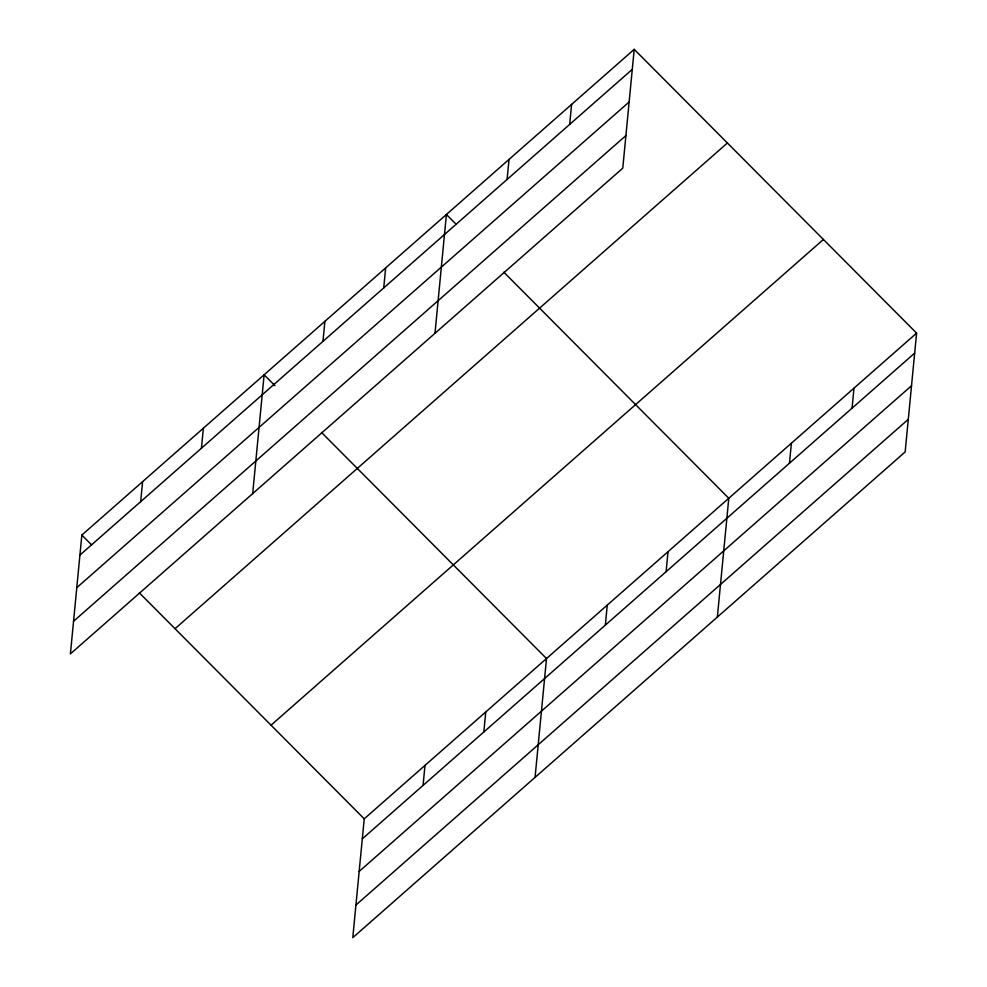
<?xml version="1.0" encoding="UTF-8"?>
<svg xmlns="http://www.w3.org/2000/svg" width="987" height="987" viewBox="0 0 987 987"><rect width="100%" height="100%" fill="white"/><g stroke="black" fill="none" stroke-linecap="round" stroke-linejoin="round"><path stroke-width="1.48" d="M634.209 49.35L81.847 535.065L70.41 653.887L622.772 168.172L634.209 49.35L916.59 333.112L905.153 451.935L352.791 937.65L364.228 818.828L916.59 333.112M140.685 501.655L142.609 481.644M201.434 448.221L203.371 428.21M252.684 493.599L264.121 374.776L274.966 385.67M322.959 341.366L324.883 321.355M383.721 287.933L385.646 267.921M434.971 333.31L446.408 214.5L456.167 224.296M423.065 785.418L424.99 765.406M507.084 179.461L509.008 159.45M483.815 731.984L485.752 711.972M569.684 124.411L571.609 104.4M535.065 777.361L546.514 658.551L321.552 432.491M605.339 625.129L607.264 605.117M666.102 571.695L668.026 551.684M717.352 617.072L728.788 498.262L503.839 272.202M789.464 463.224L791.389 443.212M852.065 408.174L853.989 388.162M79.922 555.076L632.285 69.361M76.776 587.684L629.151 101.969M73.544 621.279L625.918 135.564M175.032 628.707L727.394 142.992M271.043 725.186L823.405 239.471M362.303 838.839L914.665 353.124M359.157 871.447L911.532 385.732M355.925 905.042L908.299 419.327M81.847 535.065L91.594 544.873M139.278 592.78L364.228 818.828"/></g></svg>
